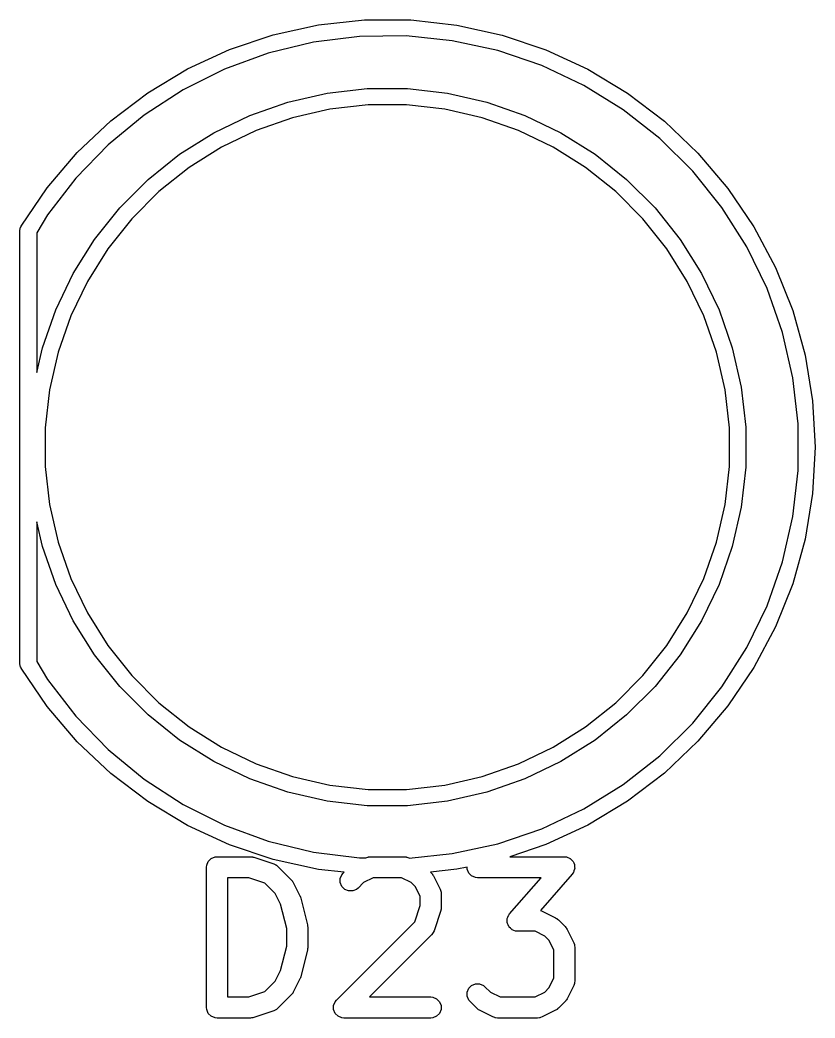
# Model space of a CAD drawing. Header units: millimetres. Extents: x 4 to 152, y 19 to 149.
# Drawn here: x 18.4 to 24.07, y 133.18 to 140.3 of the extents above; entities that cross this region are included whole.
import ezdxf

# ---------------------------------------------------------------- set-up
doc = ezdxf.new("R2010")
doc.units = ezdxf.units.MM
doc.layers.add('F.Silkscreen', color=41, linetype='CONTINUOUS', true_color=0xf2eda1)

msp = doc.modelspace()

# ---------------------------------------------------------------- linework, layer by layer
at = {"layer": 'F.Silkscreen', "linetype": 'CONTINUOUS'}
for p, q in [((20.206741, 140.189577), (20.529169, 140.260247)), ((20.529169, 140.260247), (20.857347, 140.29566)), ((20.857347, 140.29566), (21.18743, 140.295401)), ((21.18743, 140.295401), (21.515551, 140.259473)), ((21.515551, 140.259473), (21.837869, 140.188297)), ((19.893837, 140.084477), (20.206741, 140.189577)), ((20.82213, 140.177939), (20.493284, 140.136962)), ((21.1535, 140.181579), (20.82213, 140.177939)), ((21.483167, 140.147836), (21.1535, 140.181579)), ((21.837869, 140.188297), (22.150607, 140.082707)), ((20.493284, 140.136962), (20.171154, 140.05917)), ((21.806928, 140.07714), (21.483167, 140.147836)), ((19.594124, 139.946178), (19.893837, 140.084477)), ((20.171154, 140.05917), (19.859849, 139.945557)), ((22.120654, 139.970393), (21.806928, 140.07714)), ((22.150607, 140.082707), (22.450103, 139.943939)), ((22.420345, 139.828956), (22.120654, 139.970393)), ((19.311111, 139.776301), (19.594124, 139.946178)), ((19.859849, 139.945557), (19.563338, 139.79757)), ((22.450103, 139.943939), (22.732849, 139.773618)), ((22.702179, 139.654632), (22.420345, 139.828956)), ((19.048113, 139.576835), (19.311111, 139.776301)), ((19.563338, 139.79757), (19.285402, 139.617097)), ((20.311301, 139.709948), (20.591184, 139.77383)), ((20.591184, 139.77383), (20.87646, 139.805973)), ((20.87646, 139.805973), (21.16354, 139.805973)), ((21.16354, 139.805973), (21.448816, 139.77383)), ((21.448816, 139.77383), (21.728699, 139.709948)), ((22.732849, 139.773618), (22.995534, 139.57374)), ((20.04033, 139.615132), (20.311301, 139.709948)), ((20.882973, 139.69), (20.610641, 139.659316)), ((21.157027, 139.69), (20.882973, 139.69)), ((21.429359, 139.659316), (21.157027, 139.69)), ((21.728699, 139.709948), (21.99967, 139.615132)), ((19.285402, 139.617097), (19.029585, 139.406438)), ((19.78168, 139.490572), (20.04033, 139.615132)), ((20.610641, 139.659316), (20.343457, 139.598333)), ((21.696543, 139.598333), (21.429359, 139.659316)), ((21.99967, 139.615132), (22.25832, 139.490572)), ((22.962561, 139.449644), (22.702179, 139.654632)), ((18.808211, 139.350116), (19.048113, 139.576835)), ((20.343457, 139.598333), (20.084781, 139.507818)), ((21.955219, 139.507818), (21.696543, 139.598333)), ((22.995534, 139.57374), (23.23508, 139.346645)), ((19.538601, 139.337836), (19.78168, 139.490572)), ((20.084781, 139.507818), (19.837866, 139.38891)), ((22.202134, 139.38891), (21.955219, 139.507818)), ((22.25832, 139.490572), (22.501399, 139.337836)), ((19.029585, 139.406438), (18.79915, 139.168281)), ((23.198173, 139.216607), (22.962561, 139.449644)), ((18.594214, 139.0988), (18.808211, 139.350116)), ((19.314153, 139.158844), (19.538601, 139.337836)), ((19.837866, 139.38891), (19.605817, 139.243104)), ((22.434183, 139.243104), (22.202134, 139.38891)), ((22.501399, 139.337836), (22.725847, 139.158844)), ((23.23508, 139.346645), (23.448683, 139.094993)), ((19.605817, 139.243104), (19.391552, 139.072234)), ((22.648448, 139.072234), (22.434183, 139.243104)), ((23.406008, 138.958492), (23.198173, 139.216607)), ((18.79915, 139.168281), (18.597035, 138.905663)), ((19.111156, 138.955847), (19.314153, 139.158844)), ((22.725847, 139.158844), (22.928844, 138.955847)), ((18.408629, 138.82583), (18.594214, 139.0988)), ((19.391552, 139.072234), (19.197766, 138.878448)), ((22.842234, 138.878448), (22.648448, 139.072234)), ((23.448683, 139.094993), (23.63384, 138.821733)), ((18.597035, 138.905663), (18.52, 138.778117)), ((18.932164, 138.731399), (19.111156, 138.955847)), ((22.928844, 138.955847), (23.107836, 138.731399)), ((23.583417, 138.67859), (23.406008, 138.958492)), ((18.407473, 138.820868), (18.408629, 138.82583)), ((19.197766, 138.878448), (19.026896, 138.664183)), ((23.013104, 138.664183), (22.842234, 138.878448)), ((18.4, 138.795), (18.404567, 138.817961)), ((18.4, 135.705), (18.4, 138.795)), ((18.404567, 138.817961), (18.407473, 138.820868)), ((18.52, 138.778117), (18.52, 137.783222)), ((23.63384, 138.821733), (23.788382, 138.530063)), ((18.779428, 138.48832), (18.932164, 138.731399)), ((23.107836, 138.731399), (23.260572, 138.48832)), ((19.026896, 138.664183), (18.88109, 138.432134)), ((23.15891, 138.432134), (23.013104, 138.664183)), ((23.728138, 138.380471), (23.583417, 138.67859)), ((18.654868, 138.22967), (18.779428, 138.48832)), ((23.260572, 138.48832), (23.385132, 138.22967)), ((23.788382, 138.530063), (23.9105, 138.223401)), ((18.88109, 138.432134), (18.762182, 138.185219)), ((23.277818, 138.185219), (23.15891, 138.432134)), ((23.838325, 138.067936), (23.728138, 138.380471)), ((18.560052, 137.958699), (18.654868, 138.22967)), ((18.762182, 138.185219), (18.671667, 137.926543)), ((23.368333, 137.926543), (23.277818, 138.185219)), ((23.385132, 138.22967), (23.479948, 137.958699)), ((23.9105, 138.223401), (23.998764, 137.905338)), ((23.912573, 137.744971), (23.838325, 138.067936)), ((18.52, 137.783222), (18.560052, 137.958699)), ((18.671667, 137.926543), (18.610684, 137.659359)), ((23.429316, 137.659359), (23.368333, 137.926543)), ((23.479948, 137.958699), (23.54383, 137.678816)), ((23.998764, 137.905338), (24.052139, 137.579599)), ((23.949936, 137.415695), (23.912573, 137.744971)), ((18.610684, 137.659359), (18.58, 137.387027)), ((23.46, 137.387027), (23.429316, 137.659359)), ((23.54383, 137.678816), (23.575973, 137.39354)), ((24.052139, 137.579599), (24.07, 137.25)), ((23.95, 137.25), (23.949936, 137.415695)), ((18.58, 137.387027), (18.58, 137.112973)), ((23.46, 137.112973), (23.46, 137.387027)), ((23.575973, 137.39354), (23.575973, 137.10646)), ((23.949936, 137.084305), (23.95, 137.25)), ((24.07, 137.25), (24.052139, 136.920401)), ((18.58, 137.112973), (18.610684, 136.840641)), ((23.429316, 136.840641), (23.46, 137.112973)), ((23.575973, 137.10646), (23.54383, 136.821184)), ((23.912573, 136.755029), (23.949936, 137.084305)), ((24.052139, 136.920401), (23.998764, 136.594662)), ((18.610684, 136.840641), (18.671667, 136.573457)), ((23.368333, 136.573457), (23.429316, 136.840641)), ((23.54383, 136.821184), (23.479948, 136.541301)), ((18.560052, 136.541301), (18.52, 136.716779)), ((18.52, 136.716779), (18.52, 135.721884)), ((23.838325, 136.432064), (23.912573, 136.755029)), ((18.671667, 136.573457), (18.762182, 136.314781)), ((23.277818, 136.314781), (23.368333, 136.573457)), ((23.998764, 136.594662), (23.9105, 136.276599)), ((18.654868, 136.27033), (18.560052, 136.541301)), ((23.479948, 136.541301), (23.385132, 136.27033)), ((23.728138, 136.119529), (23.838325, 136.432064)), ((18.779428, 136.01168), (18.654868, 136.27033)), ((18.762182, 136.314781), (18.88109, 136.067866)), ((23.15891, 136.067866), (23.277818, 136.314781)), ((23.385132, 136.27033), (23.260572, 136.01168)), ((23.9105, 136.276599), (23.788382, 135.969937)), ((23.583417, 135.82141), (23.728138, 136.119529)), ((18.88109, 136.067866), (19.026896, 135.835817)), ((23.013104, 135.835817), (23.15891, 136.067866)), ((18.932164, 135.768601), (18.779428, 136.01168)), ((23.260572, 136.01168), (23.107836, 135.768601)), ((23.788382, 135.969937), (23.63384, 135.678267)), ((19.026896, 135.835817), (19.197766, 135.621552)), ((22.842234, 135.621552), (23.013104, 135.835817)), ((19.111156, 135.544153), (18.932164, 135.768601)), ((23.107836, 135.768601), (22.928844, 135.544153)), ((23.406008, 135.541508), (23.583417, 135.82141)), ((18.404567, 135.682039), (18.4, 135.705)), ((18.52, 135.721884), (18.597035, 135.594337)), ((18.407473, 135.679133), (18.404567, 135.682039)), ((18.408629, 135.67417), (18.407473, 135.679133)), ((18.594214, 135.4012), (18.408629, 135.67417)), ((19.197766, 135.621552), (19.391552, 135.427766)), ((22.648448, 135.427766), (22.842234, 135.621552)), ((23.63384, 135.678267), (23.448683, 135.405007)), ((18.597035, 135.594337), (18.79915, 135.331719)), ((19.314153, 135.341156), (19.111156, 135.544153)), ((22.928844, 135.544153), (22.725847, 135.341156)), ((23.198173, 135.283393), (23.406008, 135.541508)), ((19.391552, 135.427766), (19.605817, 135.256896)), ((22.434183, 135.256896), (22.648448, 135.427766)), ((18.808211, 135.149884), (18.594214, 135.4012)), ((19.538601, 135.162164), (19.314153, 135.341156)), ((22.725847, 135.341156), (22.501399, 135.162164)), ((23.448683, 135.405007), (23.23508, 135.153355)), ((18.79915, 135.331719), (19.029585, 135.093562)), ((22.962561, 135.050356), (23.198173, 135.283393)), ((19.605817, 135.256896), (19.837866, 135.11109)), ((22.202134, 135.11109), (22.434183, 135.256896)), ((19.048113, 134.923165), (18.808211, 135.149884)), ((19.78168, 135.009428), (19.538601, 135.162164)), ((22.501399, 135.162164), (22.25832, 135.009428)), ((23.23508, 135.153355), (22.995534, 134.92626)), ((19.029585, 135.093562), (19.285402, 134.882903)), ((19.837866, 135.11109), (20.084781, 134.992182)), ((21.955219, 134.992182), (22.202134, 135.11109)), ((20.04033, 134.884868), (19.78168, 135.009428)), ((20.084781, 134.992182), (20.343457, 134.901667)), ((21.696543, 134.901667), (21.955219, 134.992182)), ((22.25832, 135.009428), (21.99967, 134.884868)), ((22.702179, 134.845368), (22.962561, 135.050356)), ((19.311111, 134.723699), (19.048113, 134.923165)), ((22.995534, 134.92626), (22.732849, 134.726382)), ((19.285402, 134.882903), (19.563338, 134.70243)), ((20.311301, 134.790052), (20.04033, 134.884868)), ((20.343457, 134.901667), (20.610641, 134.840684)), ((20.610641, 134.840684), (20.882973, 134.81)), ((21.157027, 134.81), (21.429359, 134.840684)), ((21.429359, 134.840684), (21.696543, 134.901667)), ((21.99967, 134.884868), (21.728699, 134.790052)), ((22.420345, 134.671044), (22.702179, 134.845368)), ((20.591184, 134.72617), (20.311301, 134.790052)), ((20.882973, 134.81), (21.157027, 134.81)), ((21.728699, 134.790052), (21.448816, 134.72617)), ((19.594124, 134.553822), (19.311111, 134.723699)), ((19.563338, 134.70243), (19.859849, 134.554443)), ((20.87646, 134.694027), (20.591184, 134.72617)), ((21.448816, 134.72617), (21.16354, 134.694027)), ((22.732849, 134.726382), (22.450103, 134.556061)), ((21.16354, 134.694027), (20.87646, 134.694027)), ((22.120654, 134.529607), (22.420345, 134.671044)), ((19.893837, 134.415523), (19.594124, 134.553822)), ((19.859849, 134.554443), (20.171154, 134.44083)), ((22.450103, 134.556061), (22.150607, 134.417293)), ((21.806928, 134.42286), (22.120654, 134.529607)), ((20.206741, 134.310423), (19.893837, 134.415523)), ((20.171154, 134.44083), (20.493284, 134.363038)), ((21.483167, 134.352164), (21.806928, 134.42286)), ((22.150607, 134.417293), (21.892597, 134.330181)), ((20.493284, 134.363038), (20.82213, 134.322061)), ((21.175722, 134.320696), (21.483167, 134.352164)), ((19.730714, 134.255181), (19.732155, 134.269813)), ((19.732155, 134.269813), (19.743354, 134.296849)), ((19.743354, 134.296849), (19.764046, 134.317541)), ((19.764046, 134.317541), (19.791082, 134.32874)), ((19.791082, 134.32874), (19.805714, 134.330181)), ((19.805714, 134.330181), (20.043809, 134.330181)), ((20.043809, 134.330181), (20.051214, 134.329452)), ((20.051214, 134.329452), (20.053189, 134.329592)), ((20.053189, 134.329592), (20.055786, 134.329002)), ((20.055786, 134.329002), (20.058441, 134.32874)), ((20.058441, 134.32874), (20.060272, 134.327982)), ((20.060272, 134.327982), (20.067526, 134.326332)), ((20.067526, 134.326332), (20.210383, 134.278713)), ((20.529169, 134.239753), (20.206741, 134.310423)), ((20.210383, 134.278713), (20.223808, 134.272719)), ((20.223808, 134.272719), (20.225843, 134.270954)), ((20.225843, 134.270954), (20.228334, 134.269922)), ((20.228334, 134.269922), (20.239699, 134.260595)), ((20.82213, 134.322061), (20.866042, 134.321579)), ((20.866042, 134.321579), (20.867411, 134.322263)), ((20.867411, 134.322263), (20.881142, 134.327518)), ((20.881142, 134.327518), (20.883831, 134.32771)), ((20.883831, 134.32771), (20.88632, 134.32874)), ((20.88632, 134.32874), (20.900952, 134.330181)), ((20.900952, 134.330181), (21.139047, 134.330181)), ((21.139047, 134.330181), (21.153679, 134.32874)), ((21.153679, 134.32874), (21.156168, 134.327709)), ((21.156168, 134.327709), (21.158856, 134.327518)), ((21.158856, 134.327518), (21.172588, 134.322263)), ((21.172588, 134.322263), (21.175722, 134.320696)), ((21.892597, 134.330181), (22.281904, 134.330181)), ((22.281904, 134.330181), (22.289642, 134.329419)), ((22.289642, 134.329419), (22.29161, 134.32955)), ((22.29161, 134.32955), (22.292965, 134.329092)), ((22.292965, 134.329092), (22.296536, 134.32874)), ((22.296536, 134.32874), (22.307793, 134.324077)), ((22.307793, 134.324077), (22.319331, 134.320175)), ((22.319331, 134.320175), (22.321235, 134.31851)), ((22.321235, 134.31851), (22.323572, 134.317541)), ((22.323572, 134.317541), (22.332182, 134.308931)), ((22.332182, 134.308931), (22.341355, 134.300905)), ((22.341355, 134.300905), (22.342477, 134.298636)), ((22.342477, 134.298636), (22.344264, 134.296849)), ((22.344264, 134.296849), (22.348924, 134.285599)), ((22.348924, 134.285599), (22.354327, 134.274673)), ((22.354327, 134.274673), (22.354495, 134.27215)), ((22.354495, 134.27215), (22.355463, 134.269813)), ((22.355463, 134.269813), (22.355463, 134.257629)), ((19.730714, 133.255181), (19.730714, 134.255181)), ((20.239699, 134.260595), (20.334937, 134.165357)), ((20.712099, 134.220014), (20.529169, 134.239753)), ((20.684536, 134.174574), (20.695735, 134.201611)), ((20.695735, 134.201611), (20.705062, 134.212976)), ((20.705062, 134.212976), (20.712099, 134.220014)), ((21.515551, 134.240527), (21.327929, 134.219984)), ((21.327929, 134.219984), (21.334937, 134.212976)), ((21.334937, 134.212976), (21.339655, 134.207227)), ((21.339655, 134.207227), (21.341154, 134.205927)), ((21.341154, 134.205927), (21.342575, 134.203668)), ((21.342575, 134.203668), (21.344264, 134.201611)), ((21.344264, 134.201611), (21.345021, 134.199784)), ((21.345021, 134.199784), (21.348986, 134.193484)), ((21.589298, 134.256813), (21.515551, 134.240527)), ((21.589298, 134.240549), (21.589298, 134.256813)), ((21.600497, 134.213513), (21.589298, 134.240549)), ((21.621189, 134.192821), (21.600497, 134.213513)), ((22.338347, 134.205793), (22.111451, 133.946484)), ((22.342868, 134.212118), (22.338347, 134.205793)), ((22.344264, 134.213513), (22.342868, 134.212118)), ((22.344812, 134.214837), (22.344264, 134.213513)), ((22.346898, 134.217754), (22.344812, 134.214837)), ((22.350799, 134.229292), (22.346898, 134.217754)), ((22.355463, 134.240549), (22.350799, 134.229292)), ((22.355463, 134.257629), (22.356273, 134.245475)), ((22.356273, 134.245475), (22.355463, 134.24308)), ((22.355463, 134.24308), (22.355463, 134.240549)), ((20.031639, 134.180181), (19.880714, 134.180181)), ((19.880714, 134.180181), (19.880714, 133.330181)), ((20.146152, 134.14201), (20.031639, 134.180181)), ((20.220265, 134.067897), (20.146152, 134.14201)), ((20.334937, 134.165357), (20.339657, 134.159607)), ((20.339657, 134.159607), (20.341154, 134.158308)), ((20.341154, 134.158308), (20.342573, 134.156054)), ((20.342573, 134.156054), (20.344265, 134.153992)), ((20.344265, 134.153992), (20.345023, 134.15216)), ((20.345023, 134.15216), (20.348986, 134.145865)), ((20.348986, 134.145865), (20.396605, 134.050627)), ((20.684536, 134.145312), (20.684536, 134.174574)), ((20.695735, 134.118275), (20.684536, 134.145312)), ((20.850141, 134.145923), (20.811128, 134.10691)), ((20.918657, 134.180181), (20.850141, 134.145923)), ((21.121342, 134.180181), (20.918657, 134.180181)), ((21.189858, 134.145923), (21.121342, 134.180181)), ((21.220265, 134.115516), (21.189858, 134.145923)), ((21.348986, 134.193484), (21.396605, 134.098246)), ((21.648225, 134.181622), (21.621189, 134.192821)), ((21.662857, 134.180181), (21.648225, 134.181622)), ((22.116622, 134.180181), (21.662857, 134.180181)), ((21.892128, 133.923617), (22.116622, 134.180181)), ((20.258758, 133.99091), (20.220265, 134.067897)), ((20.716427, 134.097583), (20.695735, 134.118275)), ((20.743464, 134.086384), (20.716427, 134.097583)), ((20.772726, 134.086384), (20.743464, 134.086384)), ((20.799763, 134.097583), (20.772726, 134.086384)), ((20.811128, 134.10691), (20.799763, 134.097583)), ((21.254523, 134.047), (21.220265, 134.115516)), ((21.396605, 134.098246), (21.40186, 134.084515)), ((21.40186, 134.084515), (21.402051, 134.081826)), ((21.402051, 134.081826), (21.403082, 134.079337)), ((21.403082, 134.079337), (21.404523, 134.064705)), ((21.404523, 134.064705), (21.404523, 133.969467)), ((20.302142, 133.817376), (20.258758, 133.99091)), ((20.396605, 134.050627), (20.397014, 134.049558)), ((20.397014, 134.049558), (20.397337, 134.049122)), ((20.397337, 134.049122), (20.399529, 134.042986)), ((20.399529, 134.042986), (20.40186, 134.036896)), ((20.40186, 134.036896), (20.401898, 134.036356)), ((20.401898, 134.036356), (20.402284, 134.035276)), ((20.402284, 134.035276), (20.449903, 133.8448)), ((21.254523, 133.981637), (21.254523, 134.047)), ((21.216351, 133.867124), (21.254523, 133.981637)), ((21.400674, 133.945749), (21.353055, 133.802893)), ((21.402323, 133.953005), (21.400674, 133.945749)), ((21.403082, 133.954835), (21.402323, 133.953005)), ((21.403343, 133.957489), (21.403082, 133.954835)), ((21.403934, 133.960086), (21.403343, 133.957489)), ((21.404523, 133.969467), (21.403793, 133.962061)), ((21.403793, 133.962061), (21.403934, 133.960086)), ((21.883577, 133.911656), (21.885662, 133.914574)), ((21.885662, 133.914574), (21.886211, 133.915897)), ((21.886211, 133.915897), (21.887606, 133.917293)), ((21.887606, 133.917293), (21.892128, 133.923617)), ((22.111451, 133.946484), (22.124969, 133.941311)), ((22.124969, 133.941311), (22.220207, 133.893692)), ((20.449903, 133.8448), (20.450278, 133.842264)), ((20.450278, 133.842264), (20.450701, 133.841242)), ((20.657443, 133.308214), (21.216351, 133.867124)), ((21.874202, 133.883935), (21.875012, 133.886331)), ((21.875012, 133.871782), (21.874202, 133.883935)), ((21.875012, 133.888861), (21.879675, 133.900119)), ((21.875012, 133.886331), (21.875012, 133.888861)), ((21.875012, 133.859597), (21.875012, 133.871782)), ((21.875979, 133.857261), (21.875012, 133.859597)), ((21.876148, 133.854737), (21.875979, 133.857261)), ((21.88155, 133.843812), (21.876148, 133.854737)), ((21.879675, 133.900119), (21.883577, 133.911656)), ((21.886211, 133.832561), (21.88155, 133.843812)), ((22.220207, 133.893692), (22.226506, 133.889728)), ((22.226506, 133.889728), (22.228334, 133.88897)), ((22.228334, 133.88897), (22.23039, 133.887282)), ((22.23039, 133.887282), (22.23265, 133.88586)), ((22.23265, 133.88586), (22.233949, 133.884362)), ((22.233949, 133.884362), (22.239699, 133.879643)), ((22.239699, 133.879643), (22.287318, 133.832024)), ((20.302142, 133.692987), (20.302142, 133.817376)), ((20.450701, 133.841242), (20.451243, 133.83573)), ((20.451243, 133.83573), (20.452053, 133.830256)), ((20.452053, 133.830256), (20.45189, 133.829164)), ((20.45189, 133.829164), (20.452142, 133.82661)), ((20.452142, 133.82661), (20.452142, 133.683753)), ((21.334937, 133.773577), (20.891542, 133.330181)), ((21.344265, 133.784942), (21.334937, 133.773577)), ((21.345296, 133.787433), (21.344265, 133.784942)), ((21.347061, 133.789467), (21.345296, 133.787433)), ((21.353055, 133.802893), (21.347061, 133.789467)), ((21.887997, 133.830775), (21.886211, 133.832561)), ((21.88912, 133.828505), (21.887997, 133.830775)), ((21.898292, 133.82048), (21.88912, 133.828505)), ((21.906903, 133.811869), (21.898292, 133.82048)), ((21.909239, 133.810901), (21.906903, 133.811869)), ((21.911144, 133.809235), (21.909239, 133.810901)), ((21.922681, 133.805334), (21.911144, 133.809235)), ((21.933939, 133.80067), (21.922681, 133.805334)), ((21.937509, 133.800319), (21.933939, 133.80067)), ((21.938865, 133.79986), (21.937509, 133.800319)), ((21.940832, 133.799992), (21.938865, 133.79986)), ((21.948571, 133.799229), (21.940832, 133.799992)), ((22.073723, 133.799229), (21.948571, 133.799229)), ((22.142239, 133.764971), (22.073723, 133.799229)), ((22.287318, 133.832024), (22.292036, 133.826275)), ((22.292036, 133.826275), (22.293535, 133.824975)), ((22.293535, 133.824975), (22.294956, 133.822716)), ((22.294956, 133.822716), (22.296645, 133.820659)), ((22.296645, 133.820659), (22.297402, 133.818832)), ((22.297402, 133.818832), (22.301367, 133.812532)), ((22.301367, 133.812532), (22.348986, 133.717294)), ((22.172646, 133.734564), (22.142239, 133.764971)), ((22.206904, 133.666048), (22.172646, 133.734564)), ((22.348986, 133.717294), (22.354241, 133.703563)), ((22.354241, 133.703563), (22.354432, 133.700874)), ((22.354432, 133.700874), (22.355463, 133.698385)), ((20.258758, 133.519453), (20.302142, 133.692987)), ((20.449903, 133.665563), (20.402284, 133.475087)), ((20.450278, 133.6681), (20.449903, 133.665563)), ((20.450701, 133.669121), (20.450278, 133.6681)), ((20.451243, 133.674634), (20.450701, 133.669121)), ((20.452053, 133.680107), (20.451243, 133.674634)), ((20.452142, 133.683753), (20.45189, 133.6812)), ((20.45189, 133.6812), (20.452053, 133.680107)), ((22.206904, 133.463363), (22.206904, 133.666048)), ((22.355463, 133.698385), (22.356904, 133.683753)), ((22.356904, 133.683753), (22.356904, 133.445658)), ((20.220264, 133.442466), (20.258758, 133.519453)), ((20.146152, 133.368353), (20.220264, 133.442466)), ((20.396605, 133.459736), (20.348986, 133.364498)), ((20.397014, 133.460806), (20.396605, 133.459736)), ((20.397337, 133.461241), (20.397014, 133.460806)), ((20.399529, 133.467378), (20.397337, 133.461241)), ((20.40186, 133.473467), (20.399529, 133.467378)), ((20.401898, 133.474008), (20.40186, 133.473467)), ((20.402284, 133.475087), (20.401898, 133.474008)), ((21.62119, 133.412781), (21.648226, 133.423979)), ((21.648226, 133.423979), (21.677489, 133.423979)), ((21.677489, 133.423979), (21.704525, 133.41278)), ((22.172645, 133.394847), (22.206904, 133.463363)), ((22.354241, 133.425848), (22.348986, 133.412117)), ((22.354432, 133.428538), (22.354241, 133.425848)), ((22.355463, 133.431026), (22.354432, 133.428538)), ((22.356904, 133.445658), (22.355463, 133.431026)), ((20.031639, 133.330181), (20.146152, 133.368353)), ((20.334938, 133.345007), (20.239699, 133.249767)), ((20.339655, 133.350756), (20.334938, 133.345007)), ((20.341154, 133.352055), (20.339655, 133.350756)), ((20.342575, 133.354314), (20.341154, 133.352055)), ((20.344265, 133.356372), (20.342575, 133.354314)), ((20.345022, 133.358202), (20.344265, 133.356372)), ((20.348986, 133.364498), (20.345022, 133.358202)), ((21.589298, 133.365052), (21.600497, 133.392088)), ((21.589298, 133.335789), (21.589298, 133.365052)), ((21.600497, 133.392088), (21.62119, 133.412781)), ((21.704525, 133.41278), (21.715891, 133.403452)), ((21.715891, 133.403452), (21.754903, 133.364439)), ((21.754903, 133.364439), (21.823419, 133.330181)), ((22.073723, 133.330181), (22.142238, 133.364439)), ((22.142238, 133.364439), (22.172645, 133.394847)), ((22.348986, 133.412117), (22.301367, 133.316879)), ((19.880714, 133.330181), (20.031639, 133.330181)), ((20.636917, 133.269813), (20.648116, 133.296849)), ((20.648116, 133.296849), (20.657443, 133.308214)), ((20.891542, 133.330181), (21.329523, 133.330181)), ((21.329523, 133.330181), (21.344155, 133.32874)), ((21.344155, 133.32874), (21.371191, 133.317541)), ((21.371191, 133.317541), (21.391883, 133.296849)), ((21.391883, 133.296849), (21.403082, 133.269813)), ((21.600496, 133.308753), (21.589298, 133.335789)), ((21.609823, 133.297388), (21.600496, 133.308753)), ((21.657442, 133.249768), (21.609823, 133.297388)), ((21.823419, 133.330181), (22.073723, 133.330181)), ((22.287318, 133.297387), (22.2397, 133.249768)), ((22.292036, 133.303137), (22.287318, 133.297387)), ((22.293535, 133.304436), (22.292036, 133.303137)), ((22.294956, 133.306695), (22.293535, 133.304436)), ((22.296646, 133.308753), (22.294956, 133.306695)), ((22.297403, 133.310583), (22.296646, 133.308753)), ((22.301367, 133.316879), (22.297403, 133.310583)), ((19.732155, 133.240549), (19.730714, 133.255181)), ((19.743354, 133.213513), (19.732155, 133.240549)), ((19.764046, 133.192821), (19.743354, 133.213513)), ((20.210383, 133.231649), (20.067526, 133.18403)), ((20.223808, 133.237643), (20.210383, 133.231649)), ((20.225843, 133.239409), (20.223808, 133.237643)), ((20.228334, 133.24044), (20.225843, 133.239409)), ((20.239699, 133.249767), (20.228334, 133.24044)), ((20.636917, 133.240549), (20.636917, 133.269813)), ((20.648116, 133.213513), (20.636917, 133.240549)), ((20.668808, 133.192821), (20.648116, 133.213513)), ((21.391883, 133.213513), (21.371191, 133.192821)), ((21.403082, 133.240549), (21.391883, 133.213513)), ((21.403082, 133.269813), (21.403082, 133.240549)), ((21.663191, 133.24505), (21.657442, 133.249768)), ((21.664492, 133.24355), (21.663191, 133.24505)), ((21.666751, 133.242128), (21.664492, 133.24355)), ((21.668808, 133.24044), (21.666751, 133.242128)), ((21.670635, 133.239683), (21.668808, 133.24044)), ((21.676935, 133.235718), (21.670635, 133.239683)), ((21.772173, 133.188099), (21.676935, 133.235718)), ((22.220207, 133.235718), (22.124969, 133.188099)), ((22.226506, 133.239683), (22.220207, 133.235718)), ((22.228334, 133.24044), (22.226506, 133.239683)), ((22.23039, 133.242128), (22.228334, 133.24044)), ((22.23265, 133.24355), (22.23039, 133.242128)), ((22.23395, 133.24505), (22.23265, 133.24355)), ((22.2397, 133.249768), (22.23395, 133.24505)), ((19.791082, 133.181622), (19.764046, 133.192821)), ((19.805714, 133.180181), (19.791082, 133.181622)), ((20.043809, 133.180181), (19.805714, 133.180181)), ((20.051214, 133.180911), (20.043809, 133.180181)), ((20.053189, 133.18077), (20.051214, 133.180911)), ((20.055786, 133.181361), (20.053189, 133.18077)), ((20.058441, 133.181622), (20.055786, 133.181361)), ((20.060272, 133.182381), (20.058441, 133.181622)), ((20.067526, 133.18403), (20.060272, 133.182381)), ((20.695844, 133.181622), (20.668808, 133.192821)), ((20.710476, 133.180181), (20.695844, 133.181622)), ((21.329523, 133.180181), (20.710476, 133.180181)), ((21.344155, 133.181622), (21.329523, 133.180181)), ((21.371191, 133.192821), (21.344155, 133.181622)), ((21.785904, 133.182844), (21.772173, 133.188099)), ((21.788593, 133.182653), (21.785904, 133.182844)), ((21.791082, 133.181622), (21.788593, 133.182653)), ((21.805714, 133.180181), (21.791082, 133.181622)), ((22.091428, 133.180181), (21.805714, 133.180181)), ((22.10606, 133.181622), (22.091428, 133.180181)), ((22.108549, 133.182654), (22.10606, 133.181622)), ((22.111237, 133.182844), (22.108549, 133.182654)), ((22.124969, 133.188099), (22.111237, 133.182844))]:
    msp.add_line(p, q, dxfattribs=at)

doc.saveas('drawing.dxf')
